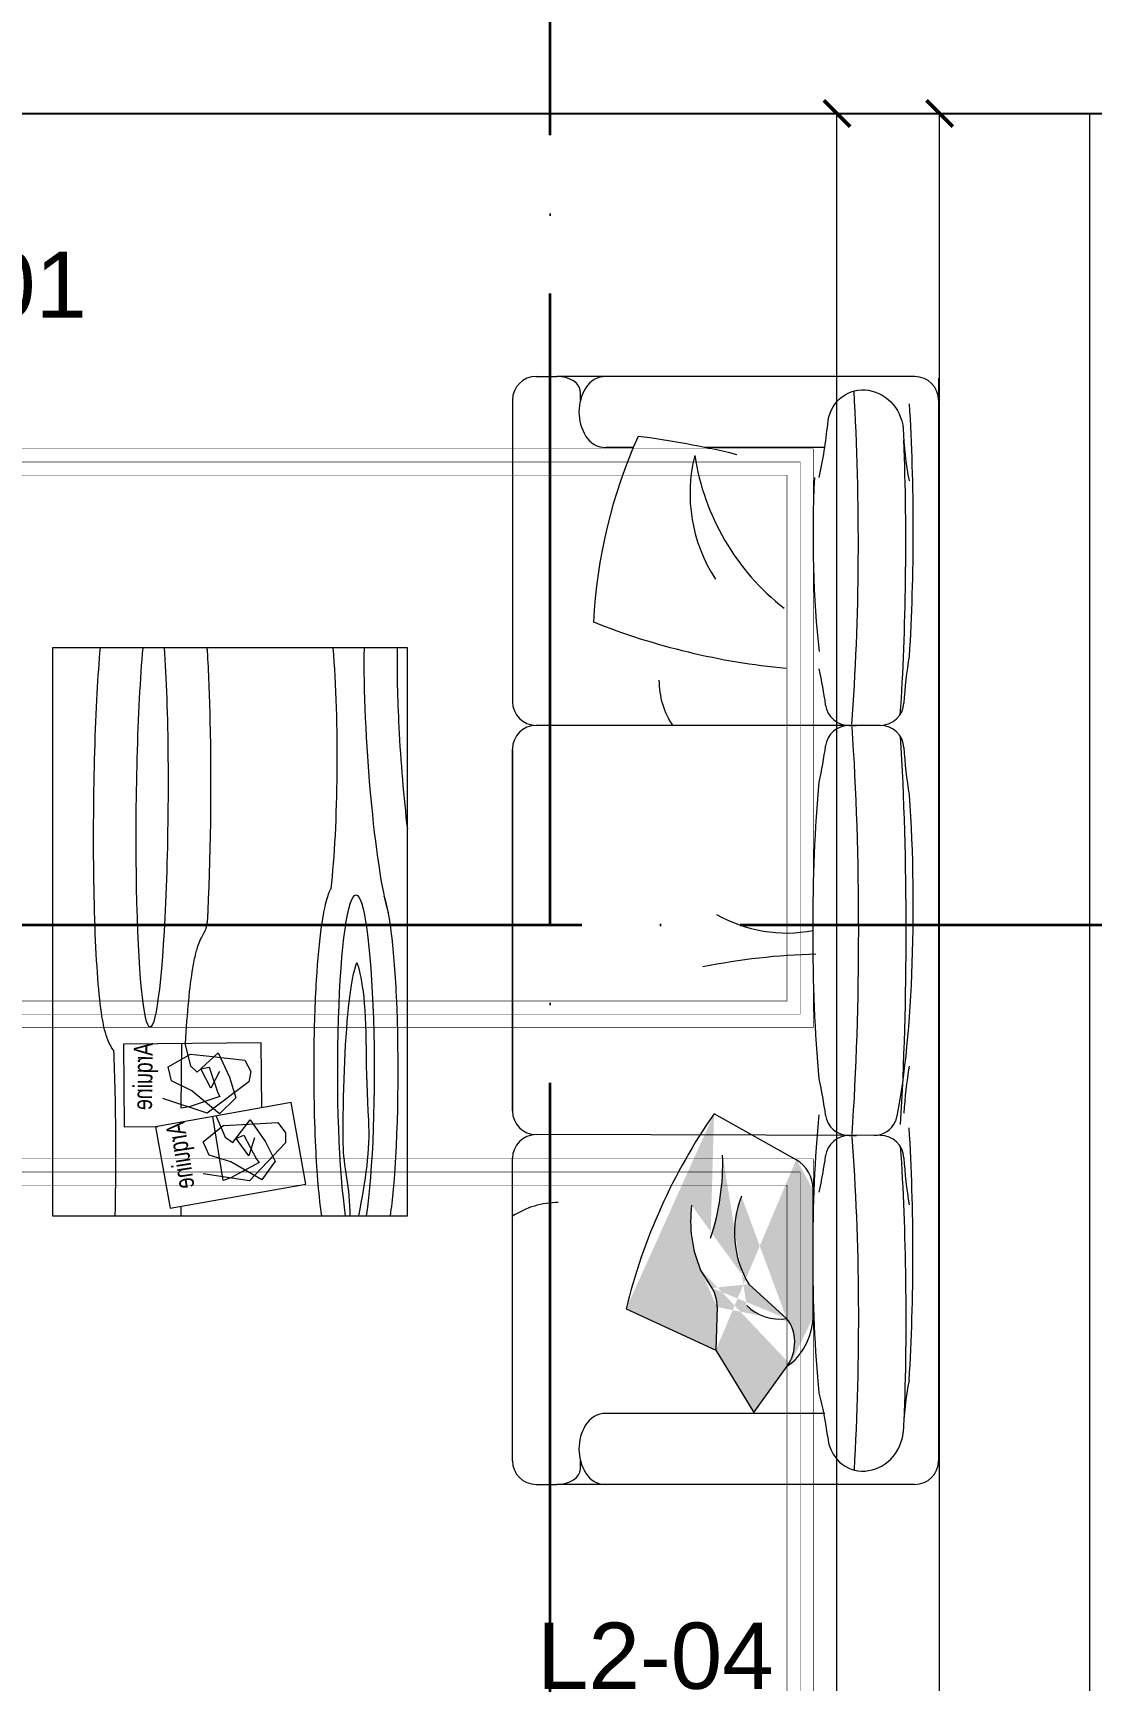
# Model space of a CAD drawing. Header units: centimetres. Extents: x -26724 to 60145, y -23645 to 6771.
# Drawn here: x -7161 to -6959.8, y 1966.1 to 2279.2 of the extents above; entities that cross this region are included whole.
import ezdxf

# ---------------------------------------------------------------- set-up
doc = ezdxf.new("R2010")
doc.units = ezdxf.units.CM
doc.linetypes.add('ACAD_ISO04W100', pattern=[30, 24, -3, 0, -3])
doc.linetypes.add('DALEKOVOD_VN', pattern=[5, 2.5, -2.5])
doc.layers.add('2.IZGLED', color=7, linetype='Continuous', lineweight=13)
doc.layers.add('4.KOTE', color=88, linetype='Continuous', lineweight=15)
doc.layers.add('IZGLED 2', color=253, linetype='Continuous', lineweight=9, true_color=0x828282)
doc.styles.add('0.12', font='arial.ttf', dxfattribs={"height": 0.12})
doc.styles.add('Gerardo I', font='techl___.ttf', dxfattribs={"width": 0.9, "height": 0.3})
doc.styles.get("Standard").update_dxf_attribs({"font": 'calibri.ttf'})
doc.dimstyles.new('ja 1 50', dxfattribs={"dimtxt": 10, "dimasz": 5, "dimexe": 5, "dimexo": 5, "dimgap": 1, "dimtad": 1, "dimdec": 0, "dimtxsty": 'Standard', "dimblk": 'ARCHTICK', "dimcen": 2.5, "dimclrd": 256, "dimclrt": 7, "dimadec": 0, "dimazin": 0, "dimtfac": 1, "dimtdec": 0, "dimtix": 1, "dimtmove": 1, "dimatfit": 3, "dimldrblk": 'ARCHTICK', "dimfxl": 10, "dimfxlon": 1, "dimlwd": 0, "dimlwe": 9, "dimarcsym": 0})

# ---------------------------------------------------------------- blocks, each defined once
blk = doc.blocks.new('_ArchTick')
at = {"color": 0, "linetype": 'ByBlock', "const_width": 0.15}
blk.add_lwpolyline([(-0.5, -0.5), (0.5, 0.5)], dxfattribs=at)
blk = doc.blocks.new('*D1950')
at = {"layer": '4.KOTE', "color": 0, "lineweight": 9, "transparency": 16777216}
for p, q in [((-6937.8, 2263.89), (-6922.82, 2263.89)), ((-6937.82, 1627.14), (-6922.82, 1627.14))]:
    blk.add_line(p, q, dxfattribs=at)
at = {"layer": '4.KOTE', "lineweight": 0, "transparency": 16777216}
blk.add_line((-6927.82, 2263.89), (-6927.82, 1627.14), dxfattribs=at)
at = {"layer": 'Defpoints', "color": 0, "transparency": 16777216}
for p in [(-7147.55, 2263.89, 13.5), (-6977.92, 1627.14), (-6927.82, 1627.14)]:
    blk.add_point(p, dxfattribs=at)
at = {"layer": '4.KOTE', "lineweight": 0, "transparency": 16777216, "xscale": 5, "yscale": 5, "zscale": 5}
for p, rotation in [((-6927.82, 2263.89), 90), ((-6927.82, 1627.14), 270)]:
    blk.add_blockref('_ArchTick', p, dxfattribs=dict(at, rotation=rotation))
at = {"layer": '4.KOTE', "color": 7, "transparency": 16777216, "insert": (-6933.95, 1945.51), "char_height": 10, "attachment_point": 5, "rotation": 90}
blk.add_mtext('637', dxfattribs=at)
blk = doc.blocks.new('*D2061')
at = {"layer": '4.KOTE', "color": 0, "lineweight": 9, "transparency": 16777216}
for p, q in [((-6978.57, 2263.89), (-6993.57, 2263.89)), ((-6979.53, 1627.14), (-6993.57, 1627.14))]:
    blk.add_line(p, q, dxfattribs=at)
at = {"layer": '4.KOTE', "lineweight": 0, "transparency": 16777216}
blk.add_line((-6988.57, 1627.14), (-6988.57, 2263.89), dxfattribs=at)
at = {"layer": 'Defpoints', "color": 0, "transparency": 16777216}
for p in [(-6988.57, 2263.89), (-6922.82, 2263.89), (-6957.59, 1627.14, 13.5)]:
    blk.add_point(p, dxfattribs=at)
at = {"layer": '4.KOTE', "lineweight": 0, "transparency": 16777216, "xscale": 5, "yscale": 5, "zscale": 5}
for p, rotation in [((-6988.57, 2263.89), 90), ((-6988.57, 1627.14), 270)]:
    blk.add_blockref('_ArchTick', p, dxfattribs=dict(at, rotation=rotation))
at = {"layer": '4.KOTE', "color": 7, "transparency": 16777216, "insert": (-6994.7, 1945.51), "char_height": 10, "attachment_point": 5, "rotation": 90}
blk.add_mtext('637', dxfattribs=at)
blk = doc.blocks.new('*D2065')
at = {"layer": '4.KOTE', "color": 0, "lineweight": 9, "transparency": 16777216}
for p, q in [((-6998.19, 2263.89), (-7013.1, 2263.89)), ((-6998.56, 1533.37), (-7013.1, 1533.37))]:
    blk.add_line(p, q, dxfattribs=at)
at = {"layer": '4.KOTE', "lineweight": 0, "transparency": 16777216}
blk.add_line((-7008.1, 1533.37), (-7008.1, 2263.89), dxfattribs=at)
at = {"layer": 'Defpoints', "color": 0, "transparency": 16777216}
for p in [(-7008.1, 2263.89), (-6885.86, 2263.89, 13.5), (-6959.66, 1533.37, 13.5)]:
    blk.add_point(p, dxfattribs=at)
at = {"layer": '4.KOTE', "lineweight": 0, "transparency": 16777216, "xscale": 5, "yscale": 5, "zscale": 5}
for p, rotation in [((-7008.1, 2263.89), 90), ((-7008.1, 1533.37), 270)]:
    blk.add_blockref('_ArchTick', p, dxfattribs=dict(at, rotation=rotation))
at = {"layer": '4.KOTE', "color": 7, "transparency": 16777216, "insert": (-7014.22, 1898.63), "char_height": 10, "attachment_point": 5, "rotation": 90}
blk.add_mtext('731', dxfattribs=at)

msp = doc.modelspace()

# ---------------------------------------------------------------- hatches: boundary and pattern name
at = {"layer": 'IZGLED 2', "ltscale": 0.3}
h = msp.add_hatch(dxfattribs=at)
h.set_pattern_fill('HOUND', color=256, scale=0.014265, angle=-270, style=0)
h.set_pattern_definition([(90, (4950867.134929, -6595937.697652), (-0.022645856909893, 0.090583427639574), [0.3623337105583, -0.1811668552791]), (180, (4950867.134929, -6595937.697652), (0.090583427639574, -0.022645856909894), [0.3623337105583, -0.1811668552791])])
edge = h.paths.add_edge_path()
edge.add_arc((-6940.44, 2010.35), 110.91, 145.1601, 166.2877)
edge.add_line((-7048.19, 2036.64), (-7031.14, 2028.76))
edge.add_line((-7031.14, 2028.76), (-7023.93, 2016.95))
edge.add_line((-7023.93, 2016.95), (-7017.54, 2025.74))
edge.add_ellipse((-7022.28, 2035.79), major_axis=(0, -11.53), ratio=0.838444, start_angle=29.3459, end_angle=85.4434)
edge.add_line((-7012.65, 2034.88), (-7012.65, 2059.27))
edge.add_ellipse((-7018.63, 2059.27), major_axis=(0, -6.42), ratio=0.931759, start_angle=90, end_angle=152.4214)
edge.add_line((-7015.86, 2064.96), (-7031.47, 2073.71))
edge = h.paths.add_edge_path(flags=17)
edge.add_ellipse((-7018.63, 2059.27), major_axis=(0, -6.42), ratio=0.931759, start_angle=90, end_angle=152.4214)
edge = h.paths.add_edge_path(flags=17)
edge.add_line((-7012.65, 2034.88), (-7012.65, 2059.27))
edge = h.paths.add_edge_path(flags=16)
edge.add_ellipse((-7022.28, 2035.79), major_axis=(0, -11.53), ratio=0.838444, start_angle=29.3459, end_angle=85.4434)
edge = h.paths.add_edge_path(flags=17)
edge.add_line((-7023.93, 2016.95), (-7017.54, 2025.74))
edge = h.paths.add_edge_path(flags=17)
edge.add_line((-7031.14, 2028.76), (-7023.93, 2016.95))
edge = h.paths.add_edge_path(flags=17)
edge.add_line((-7048.19, 2036.64), (-7031.14, 2028.76))
edge = h.paths.add_edge_path(flags=17)
edge.add_arc((-6940.44, 2010.35), 110.91, 145.1601, 166.2877)
edge = h.paths.add_edge_path(flags=16)
edge.add_line((-7015.86, 2064.96), (-7031.47, 2073.71))
h.paths.add_polyline_path([(-7015.86, 2064.96), (-7031.47, 2073.71)], flags=16)
edge = h.paths.add_edge_path(flags=17)
edge.add_line((-7015.86, 2064.96), (-7031.47, 2073.71))
edge.add_line((-7015.86, 2064.96), (-7031.47, 2073.71))
edge.add_line((-7015.86, 2064.96), (-7031.47, 2073.71))
edge.add_arc((-7074.88, 2064.36), 45.07, 341.5399, 361.8771)
edge.add_arc((-7018.95, 2043.56), 8.89, 224.8752, 278.254)
edge.add_arc((-7008.57, 2051.14), 19.02, 158.5938, 211.0392)
edge.add_arc((-7011.84, 2053.37), 24.08, 172.957, 202.4246)
edge.add_ellipse((-7021.2, 2029.92), major_axis=(-0.76, -6.37), ratio=0.787292, start_angle=54.6198, end_angle=144.6198)
edge.add_arc((-7037.3, 2037.19), 6.42, 358.1537, 391.9876)
edge.add_line((-7024.86, 2041.33), (-7017.67, 2034.77))
edge.add_line((-7031.85, 2040.59), (-7034.1, 2044.18))
edge.add_line((-7030.88, 2036.98), (-7031.14, 2028.76))

# ---------------------------------------------------------------- linework, layer by layer
at = {"color": 3, "elevation": 13.5}
msp.add_lwpolyline([(-7270.1, 2263.89), (-6735.1, 2263.89), (-6735.1, 2213.89), (-6720.1, 2213.89), (-6465.1, 2213.89), (-6465.1, 2298.89), (-6230.1, 2298.89), (-6230.01, 2278.89), (-5990.01, 2278.89), (-5990.1, 858.89), (-6235.1, 858.89), (-6235.1, 713.89), (-6315.1, 713.89), (-6315.1, 574.88), (-6500.1, 573.89), (-6500.1, 713.89), (-6515.1, 713.89), (-6515.1, 611.89), (-7118.01, 611.86), (-7118.01, 761.85), (-7130.01, 761.85), (-7130.01, 611.85), (-7270.01, 611.84), (-7270.01, 2263.89)], dxfattribs=at)
at = {"layer": '2.IZGLED', "color": 116, "ltscale": 12, "true_color": 0x136734, "const_width": 0.1, "elevation": 13.5}
for points in [[(-7217.59, 2200.14), (-7012.59, 2200.14), (-7012.59, 2090.14), (-7217.59, 2090.14), (-7217.59, 2200.14)], [(-7217.59, 2065.14), (-7012.59, 2065.14), (-7012.59, 1955.14), (-7217.59, 1955.14), (-7217.59, 2065.14)]]:
    msp.add_lwpolyline(points, dxfattribs=at)
at = {"layer": '2.IZGLED', "color": 1, "linetype": 'DALEKOVOD_VN', "ltscale": 3, "const_width": 0.1, "elevation": 13.5}
for points in [[(-7215.09, 2197.64), (-7015.09, 2197.64), (-7015.09, 2092.64), (-7215.09, 2092.64)], [(-7215.09, 2062.64), (-7015.09, 2062.64), (-7015.09, 1957.64), (-7215.09, 1957.64)]]:
    msp.add_lwpolyline(points, close=True, dxfattribs=at)
at = {"layer": '2.IZGLED', "color": 116, "ltscale": 12, "true_color": 0x136734, "const_width": 0.1, "elevation": 13.5}
for points in [[(-7212.59, 2195.14), (-7017.59, 2195.14), (-7017.59, 2095.14), (-7212.59, 2095.14)], [(-7212.59, 2060.14), (-7017.59, 2060.14), (-7017.59, 1960.14), (-7212.59, 1960.14)]]:
    msp.add_lwpolyline(points, close=True, dxfattribs=at)
at = {"layer": 'IZGLED 2', "color": 5, "linetype": 'ACAD_ISO04W100', "lineweight": 35, "ltscale": 5}
for p, q in [((-7062.64, 458.59), (-7062.64, 2532.2)), ((-7476.82, 2109.62), (-5093.2, 2109.62))]:
    msp.add_line(p, q, dxfattribs=at)
at = {"layer": 'IZGLED 2', "ltscale": 12}
msp.add_line((-6760.1, 2263.89, 13.5), (-7245.1, 2263.89, 13.5), dxfattribs=at)
at = {"layer": 'IZGLED 2', "ltscale": 0.3}
for p, q in [((-7065.29, 2213.9, 13.5), (-7061.38, 2213.9, 13.5)), ((-6993.29, 2213.88, 13.5), (-7061.38, 2213.9, 13.5)), ((-7056.88, 2209.4, 8.36), (-7056.88, 2210.93, 10.11)), ((-6988.79, 2213.56, 13.5), (-6988.79, 2007.74, 13.5)), ((-7069.79, 2209.4, 13.5), (-7069.79, 2151.87, 13.5)), ((-7046.83, 2200.39, 13.5), (-7052.04, 2200.39, 13.5)), ((-7010.42, 2200.39, 13.5), (-7033.24, 2200.39, 13.5)), ((-7157.29, 2162.32, 13.5), (-7157.29, 2054.32, 13.5)), ((-7089.79, 2162.32, 13.5), (-7157.29, 2162.32, 13.5)), ((-7089.79, 2054.32, 13.5), (-7089.79, 2162.32, 13.5)), ((-7069.79, 2151.87, 13.5), (-7069.79, 2151.86, 13.5)), ((-7069.79, 2151.87, 13.5), (-7069.79, 2151.86, 13.5)), ((-6999.83, 2147.56, 13.5), (-7065.29, 2147.56, 13.5)), ((-7005.79, 2147.54, 13.5), (-7004.35, 2147.54, 13.5)), ((-7069.79, 2074.27, 13.5), (-7069.79, 2143.06, 13.5)), ((-7069.79, 2142.87, 13.5), (-7069.79, 2074.27, 13.5)), ((-7132.78, 2074.79, 13.5), (-7132.68, 2087.07, 13.5)), ((-7132.08, 2087.07, 13.5), (-7131.05, 2082.82, 13.5)), ((-7135.29, 2082.67, 13.5), (-7131.04, 2085.05, 13.5)), ((-7134.63, 2079.95, 13.5), (-7135.29, 2082.67, 13.5)), ((-7131.05, 2082.82, 13.5), (-7129.76, 2081.61, 13.5)), ((-7131.04, 2085.05, 13.5), (-7127.38, 2084.68, 13.5)), ((-7129.76, 2081.61, 13.5), (-7125.79, 2085.28, 13.5)), ((-7129.04, 2082.23, 13.5), (-7127.49, 2082.59, 13.5)), ((-7127.49, 2082.59, 13.5), (-7125.83, 2077.71, 13.5)), ((-7127.38, 2084.68, 13.5), (-7120.69, 2083.92, 13.5)), ((-7125.79, 2085.28, 13.5), (-7123.59, 2080.69, 13.5)), ((-7120.69, 2083.92, 13.5), (-7119.57, 2081.74, 13.5)), ((-7130.74, 2078.05, 13.5), (-7134.63, 2079.95, 13.5)), ((-7127.18, 2078.56, 13.5), (-7129.04, 2082.23, 13.5)), ((-7119.9, 2079.81, 13.5), (-7127.85, 2073.84, 13.5)), ((-7125.52, 2081.76, 13.5), (-7127.18, 2078.56, 13.5)), ((-7123.59, 2080.69, 13.5), (-7122.4, 2076.76, 13.5)), ((-7119.57, 2081.74, 13.5), (-7119.9, 2079.81, 13.5)), ((-7127.85, 2073.84, 13.5), (-7136.31, 2076.63, 13.5)), ((-7125.45, 2077.03, 13.5), (-7131.25, 2075.03, 13.5)), ((-7125.52, 2073.69, 13.5), (-7130.74, 2078.05, 13.5)), ((-7125.83, 2077.71, 13.5), (-7125.45, 2077.03, 13.5)), ((-7122.4, 2076.76, 13.5), (-7125.52, 2073.69, 13.5)), ((-7131.25, 2075.03, 13.5), (-7132.78, 2074.79, 13.5)), ((-7124.81, 2061.06, 13.5), (-7126.76, 2073.18, 13.5)), ((-7126.17, 2073.28, 13.5), (-7124.44, 2069.26, 13.5)), ((-7069.79, 2074.27, 13.5), (-7069.79, 2074.25, 13.5)), ((-7069.79, 2074.27, 13.5), (-7069.79, 2074.25, 13.5)), ((-7069.79, 2074.27, 13.5), (-7069.79, 2074.25, 13.5)), ((-7015.86, 2064.96, 12.25), (-7031.47, 2073.71, 6.16)), ((-7128.6, 2068.4, 13.5), (-7124.81, 2071.46, 13.5)), ((-7124.81, 2071.46, 13.5), (-7121.14, 2071.7, 13.5)), ((-7122.97, 2068.28, 13.5), (-7119.67, 2072.56, 13.5)), ((-7121.14, 2071.7, 13.5), (-7114.41, 2072.07, 13.5)), ((-7119.67, 2072.56, 13.5), (-7116.74, 2068.4, 13.5)), ((-7114.41, 2072.07, 13.5), (-7112.95, 2070.11, 13.5)), ((-7112.95, 2070.11, 13.5), (-7112.95, 2068.16, 13.5)), ((-7127.5, 2065.83, 13.5), (-7128.6, 2068.4, 13.5)), ((-7124.44, 2069.26, 13.5), (-7122.97, 2068.28, 13.5)), ((-7122.36, 2069.01, 13.5), (-7120.89, 2069.62, 13.5)), ((-7119.92, 2065.71, 13.5), (-7122.36, 2069.01, 13.5)), ((-7120.89, 2069.62, 13.5), (-7118.45, 2065.1, 13.5)), ((-7118.82, 2069.13, 13.5), (-7119.92, 2065.71, 13.5)), ((-7112.95, 2068.16, 13.5), (-7119.79, 2060.94, 13.5)), ((-7116.74, 2068.4, 13.5), (-7114.9, 2064.73, 13.5)), ((-6999.84, 2069.59, 13.5), (-7065.29, 2069.75, 13.5)), ((-7005.79, 2069.58, 13.5), (-7004.35, 2069.58, 13.5)), ((-7123.34, 2064.61, 13.5), (-7127.5, 2065.83, 13.5)), ((-7117.47, 2061.18, 13.5), (-7123.34, 2064.61, 13.5)), ((-7117.96, 2064.48, 13.5), (-7123.34, 2061.55, 13.5)), ((-7118.45, 2065.1, 13.5), (-7117.96, 2064.48, 13.5)), ((-7114.9, 2064.73, 13.5), (-7117.47, 2061.18, 13.5)), ((-7069.79, 2007.74, 13.5), (-7069.79, 2065.27, 13.5)), ((-7119.79, 2060.94, 13.5), (-7128.6, 2062.28, 13.5)), ((-7123.34, 2061.55, 13.5), (-7124.81, 2061.06, 13.5)), ((-7012.65, 2034.88, 13.5), (-7012.65, 2059.27, 13.5)), ((-7157.29, 2054.32, 13.5), (-7089.79, 2054.32, 13.5)), ((-7031.85, 2040.59, 6.16), (-7034.1, 2044.18, 6.16)), ((-7024.86, 2041.33, 7.53), (-7017.67, 2034.77, 9.38)), ((-7048.19, 2036.64, 6.16), (-7031.14, 2028.76, 6.16)), ((-7030.88, 2036.98, 6.16), (-7031.14, 2028.76, 6.16)), ((-7031.14, 2028.76, 6.16), (-7023.93, 2016.95, 6.16)), ((-7023.93, 2016.95, 6.16), (-7017.54, 2025.74, 10.32)), ((-7010.42, 2016.75, 13.5), (-7052.04, 2016.74, 13.5)), ((-7023.93, 2016.95, 6.16), (-7023.93, 2016.95, 6.16)), ((-7056.88, 2006.2, 10.11), (-7056.88, 2007.8, 10.11)), ((-7065.29, 2003.24, 13.5), (-7061.38, 2003.24, 13.5)), ((-6993.29, 2003.26, 13.5), (-7061.38, 2003.24, 13.5))]:
    msp.add_line(p, q, dxfattribs=at)
at = {"layer": 'IZGLED 2', "ltscale": 12, "elevation": 13.5}
msp.add_lwpolyline([(-6960.08, 1893.89), (-7270.1, 1893.89), (-7270.1, 2263.89), (-6960.08, 2263.89)], close=True, dxfattribs=at)
at = {"layer": 'IZGLED 2', "ltscale": 0.3, "elevation": 13.5}
msp.add_lwpolyline([(-7117.46, 2074.84), (-7117.58, 2087.21), (-7143.77, 2086.96), (-7143.61, 2071.24), (-7137.23, 2071.3)], dxfattribs=at)
msp.add_lwpolyline([(-7137.67, 2071.22), (-7134.9, 2055.74), (-7109.12, 2060.36), (-7111.9, 2075.84)], close=True, dxfattribs=at)
at = {"layer": 'IZGLED 2', "ltscale": 0.3}
for centre, radius, start, end in [((-7065.29, 2209.4, 13.5), 4.5, 90, 180), ((-7048.3, 2207.14, 13.5), 8.85, 148.78, 210.9983), ((-7052.03, 2209.39, 13.5), 4.5, 89.9824, 148.78), ((-6993.29, 2209.38, 13.5), 4.5, 0, 90), ((-7099.41, 2213.78, 13.5), 90, 347.7458, 354.288), ((-7052.03, 2204.89, 13.5), 4.5, 210.9983, 269.9824), ((-6956.24, 2162.32, 8.36), 98.27, 155.868, 177.1481), ((-7068.49, 2027.76, 8.36), 176.2, 76.5767, 82.6405), ((-6930.75, 2206.14, 13.5), 64.77, 181.9114, 190.7686), ((-7006.31, 2191.61, 8.36), 29.73, 165.8432, 213.1789), ((-6989.91, 2205.83, 8.36), 45.76, 188.7332, 231.9189), ((-7028.63, 2194.76, 8.36), 4.5, 70.9303, 76.5767), ((-7005.4, 2290.71, 8.36), 132.86, 248.3633, 264.6529), ((-6905.52, 2146.44, 13.5), 90, 170.869, 176.5914), ((-7099.41, 2139.19, 13.5), 90, 7.8156, 12.2542), ((-7026.21, 2156.15, 13.5), 15.73, 179.9301, 213.5189), ((-7065.29, 2152.06, 13.5), 4.5, 180, 270), ((-7005.79, 2152.04, 13.5), 4.5, 187.8156, 270), ((-6999.85, 2152.06, 13.5), 4.5, 270.2271, 356.5914), ((-7065.29, 2143.06, 13.5), 4.5, 90, 180), ((-7005.79, 2143.04, 13.5), 4.5, 90, 172.1844), ((-6999.85, 2143.06, 13.5), 4.5, 3.38, 90.2271), ((-7099.41, 2155.89, 13.5), 90, 347.7458, 352.1844), ((-6905.52, 2148.63, 13.5), 90, 183.38, 189.131), ((-7017.68, 2134.76, 13.5), 26.68, 240.0996, 280.8878), ((-7132.34, 2110.33, 13.5), 4.5, 327.6732, 357.0421), ((-7009.23, 1981.65, 13.5), 122.43, 91.3543, 101.4787), ((-6905.52, 2068.49, 13.5), 90, 170.869, 176.5957), ((-7099.41, 2061.23, 13.5), 90, 7.8156, 12.2542), ((-7065.29, 2074.25, 13.5), 4.5, 180, 270), ((-6940.44, 2010.35, 6.16), 110.91, 145.1601, 166.2877), ((-7005.79, 2074.08, 13.5), 4.5, 187.8156, 270), ((-7001.09, 2074.09, 13.5), 4.5, 269.8201, 336.728), ((-7065.29, 2065.25, 13.5), 4.5, 90, 180), ((-7005.79, 2065.08, 13.5), 4.5, 90, 172.1844), ((-6999.85, 2065.09, 13.5), 4.5, 3.3928, 89.8201), ((-7074.88, 2064.36, 6.16), 45.07, 341.5399, 1.8771), ((-7099.41, 2077.93, 13.5), 90, 347.7458, 352.1844), ((-6905.52, 2070.68, 13.5), 90, 183.3928, 189.131), ((-7008.57, 2051.14, 7.53), 19.02, 158.5938, 211.0392), ((-7061.1, 2041.11, 13.5), 15.73, 89.9301, 123.5189), ((-7011.84, 2053.37, 6.16), 24.08, 172.957, 202.4246), ((-7037.3, 2037.19, 6.16), 6.42, 358.1537, 31.9876), ((-7018.95, 2043.56, 6.16), 8.89, 224.8752, 278.254), ((-6930.75, 2010.98, 13.5), 64.77, 169.2314, 178.0886), ((-7071.04, 2004.87, 13.5), 61.63, 6.9253, 14.8317), ((-7052.03, 2012.24, 13.5), 4.5, 90.0176, 149.0017), ((-7048.3, 2010, 13.5), 8.85, 149.0017, 211.22), ((-7065.29, 2007.74, 13.5), 4.5, 180, 270), ((-6993.29, 2007.74, 13.5), 4.5, 270, 0), ((-7052.03, 2007.74, 13.5), 4.5, 211.22, 270.0176)]:
    msp.add_arc(centre, radius, start, end, dxfattribs=at)
at = {"layer": 'IZGLED 2', "ltscale": 0.3, "extrusion": (-1.53044e-14, -0.752577, 0.658505)}
msp.add_arc((-7061.38, 1463.52, -1657.24), 4.5, 0, 90, dxfattribs=at)
at = {"layer": 'IZGLED 2', "ltscale": 0.3, "extrusion": (-0.363078, -1.27337e-11, 0.931759)}
msp.add_arc((-2059.27, -6535.61, 2558.72), 6.42, 90, 152.4214, dxfattribs=at)
at = {"layer": 'IZGLED 2', "ltscale": 0.3, "extrusion": (-0.612237, 0.073053, 0.787292)}
msp.add_arc((-1183.75, -5673.78, 4452.51), 6.42, 54.6198, 144.6198, dxfattribs=at)
at = {"layer": 'IZGLED 2', "ltscale": 0.3, "extrusion": (-0.544987, -1.91149e-11, 0.838444)}
msp.add_arc((-2035.79, -5883.85, 3833.12), 11.53, 29.3459, 85.4434, dxfattribs=at)
at = {"layer": 'IZGLED 2', "ltscale": 0.3, "extrusion": (1.53044e-14, 0.752577, 0.658505)}
msp.add_arc((7061.38, -1313.48, 1516.48), 4.5, 90, 180, dxfattribs=at)
at = {"layer": 'IZGLED 2', "ltscale": 0.3, "extrusion": (0, 0, -1)}
for centre, major_axis, ratio, start_param, end_param in [((-7002.66, 2203.65, 13.5), (-3.13, 7.15), 0.910767, -1.037843, 1.906765), ((-7000.9, 2184.71, 13.5), (0, 55.09), 0.131518, 1.12027, 2.021323), ((-7138.32, 2131.51, 13.5), (0.39, 41.31), 0.072793, 0.728351, 5.553444), ((-7106.66, 2141.46, 13.5), (0, 33.41), 0.103947, 0.896622, 2.413998), ((-7013.07, 2108.56, 13.5), (0, 76.28), 0.118534, 1.038522, 2.103071), ((-7004.05, 2108.55, 13.5), (0, 79.15), 0.114245, 1.085884, 2.055259), ((-7005.4, 2108.56, 13.5), (0, -51.59), 0.140455, 0.991862, 2.149731), ((-7000.91, 2112.56, 13.5), (-0.11, -48.49), 0.149739, 4.245967, 5.691284), ((-7099.56, 2081.9, 13.5), (0, 33.41), 0.103947, 3.741291, 8.825079), ((-7005.4, 2047.07, 13.5), (0, 48.3), 0.150023, 4.133454, 5.291324), ((-7013.07, 2034.49, 13.5), (-0.01, -68.46), 0.132088, 4.178543, 5.14157), ((-7004.05, 2034.78, 13.5), (-0.02, -69.93), 0.129311, 4.225608, 4.993748)]:
    msp.add_ellipse(centre, major_axis=major_axis, ratio=ratio, start_param=start_param, end_param=end_param, dxfattribs=at)
at = {"layer": 'IZGLED 2', "ltscale": 0.3}
for centre, major_axis, ratio, start_param, end_param in [((-7013.07, 2182.63, 13.5), (-0.01, 68.46), 0.132088, 4.178543, 5.141554), ((-7004.05, 2182.34, 13.5), (-0.02, 69.93), 0.129311, 4.225608, 4.993713), ((-7005.4, 2183.81, 13.5), (0, -40.63), 0.178349, 4.441122, 5.291324), ((-7093.92, 2141.89, 13.5), (-2.24, 33.34), 0.103947, 0.90418, 2.68889), ((-7000.9, 2047.07, 13.5), (0, -55.09), 0.131518, 1.12027, 2.021323), ((-7002.66, 2013.48, 13.5), (-3.13, -7.15), 0.910767, -1.037843, 1.906765)]:
    msp.add_ellipse(centre, major_axis=major_axis, ratio=ratio, start_param=start_param, end_param=end_param, dxfattribs=at)
for points, knots in [([(-7145.67, 2085.79, 13.5), (-7145.69, 2085.82, 13.5), (-7145.71, 2085.85, 13.5), (-7146.58, 2087.14, 13.5), (-7146.81, 2087.92, 13.5), (-7147.28, 2089.38, 13.5), (-7147.44, 2090.03, 13.5), (-7147.97, 2092.61, 13.5), (-7148.23, 2094.75, 13.5), (-7148.71, 2100.05, 13.5), (-7148.91, 2103.16, 13.5), (-7149.37, 2113.61, 13.5), (-7149.5, 2122.06, 13.5), (-7149.37, 2138.64, 13.5), (-7149.14, 2146.72, 13.5), (-7148.59, 2156.8, 13.5), (-7148.39, 2159.72, 13.5), (-7148.16, 2162.32, 13.5)], [3.243884, 3.243884, 3.243884, 3.243884, 3.246309, 3.246309, 3.355773, 3.355773, 3.465236, 3.465236, 3.770951, 3.770951, 4.076666, 4.076666, 4.688095, 4.688095, 5.26429, 5.26429, 5.52831, 5.52831, 5.52831, 5.52831]), ([(-7127.9, 2162.32, 13.5), (-7127.89, 2162.1, 13.5), (-7127.87, 2161.88, 13.5), (-7127.61, 2157.86, 13.5), (-7127.43, 2153.39, 13.5), (-7127.03, 2136.32, 13.5), (-7127.24, 2121.69, 13.5), (-7127.84, 2110.1, 13.5)], [0.748309, 0.748309, 0.748309, 0.748309, 0.770704, 0.770704, 1.150453, 1.150453, 2.103376, 2.103376, 2.103376, 2.103376]), ([(-7091.73, 2162.23, 13.5), (-7091.79, 2157.93, 13.5), (-7091.68, 2152.68, 13.5), (-7091.07, 2140.64, 13.5), (-7090.48, 2133.78, 13.5), (-7089.79, 2127.86, 13.5)], [0.90418, 0.90418, 0.90418, 0.90418, 1.413479, 1.413479, 2.022901, 2.022901, 2.022901, 2.022901]), ([(-7106.07, 2054.32, 13.5), (-7106.57, 2057.83, 13.5), (-7106.95, 2062.33, 13.5), (-7107.49, 2073.52, 13.5), (-7107.6, 2080.39, 13.5), (-7107.42, 2091.84, 13.5), (-7107.23, 2096.52, 13.5), (-7106.69, 2104.4, 13.5), (-7106.35, 2107.68, 13.5), (-7105.7, 2111.92, 13.5), (-7105.43, 2113.28, 13.5), (-7104.89, 2115.18, 13.5), (-7104.69, 2115.82, 13.5), (-7104.35, 2116.51, 13.5)], [3.773759, 3.773759, 3.773759, 3.773759, 4.272427, 4.272427, 4.863149, 4.863149, 5.296726, 5.296726, 5.691344, 5.691344, 5.930407, 5.930407, 6.070321, 6.070321, 6.070321, 6.070321]), ([(-7094.23, 2115.16, 13.5), (-7094, 2114.48, 13.5), (-7093.83, 2113.77, 13.5), (-7093.38, 2111.68, 13.5), (-7093.14, 2110.2, 13.5), (-7092.48, 2105.09, 13.5), (-7092.14, 2100.83, 13.5), (-7091.34, 2084.18, 13.5), (-7091.56, 2069.33, 13.5), (-7092.65, 2057.52, 13.5), (-7092.84, 2055.83, 13.5), (-7093.05, 2054.32, 13.5)], [0.305708, 0.305708, 0.305708, 0.305708, 0.447602, 0.447602, 0.678362, 0.678362, 1.139884, 1.139884, 2.29396, 2.29396, 2.509443, 2.509443, 2.509443, 2.509443]), ([(-7131.98, 2087.07, 13.5), (-7131.8, 2090.04, 13.5), (-7131.59, 2092.76, 13.5), (-7131.13, 2097.54, 13.5), (-7130.88, 2099.6, 13.5), (-7130.41, 2102.4, 13.5), (-7130.23, 2103.33, 13.5), (-7129.82, 2104.95, 13.5), (-7129.62, 2105.64, 13.5), (-7129.07, 2106.92, 13.5), (-7128.88, 2107.37, 13.5), (-7128.53, 2107.93, 13.5)], [5.3302936, 5.3302936, 5.3302936, 5.3302936, 5.5883166, 5.5883166, 5.8456071, 5.8456071, 5.9949899, 5.9949899, 6.1104567, 6.1104567, 6.1642325, 6.1642325, 6.1642325, 6.1642325]), ([(-7100.69, 2054.32, 13.5), (-7100.61, 2059.54, 13.5), (-7101.94, 2063.83, 13.5), (-7102.04, 2077.49, 13.5), (-7101.66, 2087.19, 13.5), (-7100.52, 2098.15, 13.5), (-7099.92, 2101.25, 13.5), (-7099.4, 2102.47, 13.5)], [4.264128, 4.264128, 4.264128, 4.264128, 4.641418, 4.641418, 5.497013, 5.497013, 6.042202, 6.042202, 6.042202, 6.042202]), ([(-7099.4, 2102.47, 13.5), (-7099.02, 2101.57, 13.5), (-7098.58, 2099.63, 13.5), (-7097.43, 2091.31, 13.5), (-7097.82, 2081.67, 13.5), (-7096.82, 2066.85, 13.5), (-7097.81, 2061.01, 13.5), (-7099.07, 2054.32, 13.5)], [0.240983, 0.240983, 0.240983, 0.240983, 0.64423, 0.64423, 1.499825, 1.499825, 2.029119, 2.029119, 2.029119, 2.029119]), ([(-7145.67, 2085.79, 13.5), (-7145.56, 2083.28, 13.5), (-7145.47, 2080.58, 13.5), (-7145.23, 2070.41, 13.5), (-7145.24, 2062.21, 13.5), (-7145.4, 2054.32, 13.5)], [0.9290277, 0.9290277, 0.9290277, 0.9290277, 1.1504532, 1.1504532, 1.7225604, 1.7225604, 1.7225604, 1.7225604])]:
    msp.add_open_spline(points, degree=3, knots=knots, dxfattribs=at)
msp.add_open_spline([(-7132.8, 2054.32, 13.5), (-7132.8, 2054.92, 13.5), (-7132.8, 2055.52, 13.5), (-7132.81, 2056.12, 13.5)], degree=3, dxfattribs=at)

# ---------------------------------------------------------------- texts
at = {"layer": 'IZGLED 2', "color": 7, "style": '0.12'}
msp.add_text('4XS1-01', height=12.6, dxfattribs=at).set_placement((-7219.19, 2225.04, 27))
at = {"layer": 'IZGLED 2', "ltscale": 0.3, "style": 'Gerardo I', "text_generation_flag": 2, "width": 0.9}
for rotation, p in [(89.2016, (-7138.18, 2087.19, 13.5)), (98.8075, (-7132.2, 2072.38, 13.5))]:
    msp.add_text('Arquine', height=3.6, rotation=rotation, dxfattribs=at).set_placement(p)
at = {"layer": 'IZGLED 2', "color": 240, "true_color": 0xed1f24, "style": '0.12'}
msp.add_text('L2-04', height=12.6, dxfattribs=at).set_placement((-7065.14, 1964.38, 40.5))

# ---------------------------------------------------------------- dimensions: what is measured, and where the dimension line sits
at = {"layer": '4.KOTE'}
for base, p1, p2, picture, middle in [((-6927.82, 1627.14), (-7147.55, 2263.89, 13.5), (-6977.92, 1627.14), '*D1950', (-6933.95, 1945.51)), ((-7008.1, 2263.89), (-6959.66, 1533.37, 13.5), (-6885.86, 2263.89, 13.5), '*D2065', (-7014.22, 1898.63)), ((-6988.57, 2263.89), (-6957.59, 1627.14, 13.5), (-6922.82, 2263.89), '*D2061', (-6994.7, 1945.51))]:
    dim = msp.add_linear_dim(base=base, p1=p1, p2=p2, angle=90, dimstyle='ja 1 50', dxfattribs=at)
    dim.commit()
    dim.dimension.update_dxf_attribs({"geometry": picture, "text_midpoint": middle})

doc.saveas('drawing.dxf')
